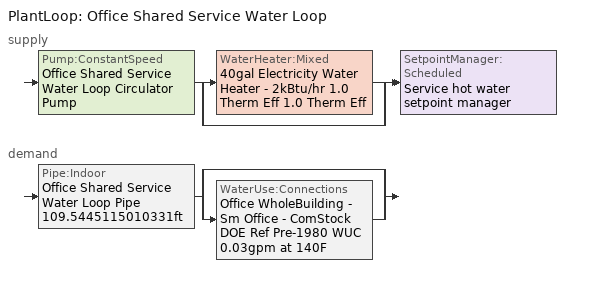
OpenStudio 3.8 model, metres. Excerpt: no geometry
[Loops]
PlantLoop 'Office Shared Service Water Loop'
 supply: Pump:ConstantSpeed 'Office Shared Service Water Loop Circulator Pump' > split
  | WaterHeater:Mixed '40gal Electricity Water Heater - 2kBtu/hr 1.0 Therm Eff 1.0 Therm Eff'
  | bypass
  join > SetpointManager:Scheduled 'Service hot water setpoint manager'
 demand: Pipe:Indoor 'Office Shared Service Water Loop Pipe 109.5445115010331ft' > split
  | bypass
  | WaterUse:Connections 'Office WholeBuilding - Sm Office - ComStock DOE Ref Pre-1980 WUC 0.03gpm at 140F'
[SizingPeriod:DesignDay] Barometric Pressure {Pa}=101229; Wind Speed {m/s}=3.3; Wind Direction {deg}=160; Rain Indicator=No; Snow Indicator=No; Day of Month=21; Day Type=SummerDesignDay; Daylight Saving Time Indicator=No; Humidity Condition Type=Wetbulb; Dry-Bulb Temperature Range Modifier Type=DefaultMultipliers; Solar Model Indicator=ASHRAETau
Name | Maximum Dry-Bulb Temperature {C} | Daily Dry-Bulb Temperature Range {deltaC} | Month | Wetbulb or DewPoint at Maximum Dry-Bulb {C} | ASHRAE Clear Sky Optical Depth for Beam Irradiance | ASHRAE Clear Sky Optical Depth for Diffuse Irradiance
Mobile Downtown October .4% Condns DB=>MCWB 1 | 31.2 | 10.3 | 10 | 23.4 | 0.372 | 2.543
Mobile Downtown September .4% Condns DB=>MCWB 1 | 33.6 | 9.1 | 9 | 23.9 | 0.403 | 2.44
[Construction]
Copper pipe 0.75in type L with 0.5in fiberglass batt: Fiberglass batt 0.5in, Copper pipe 0.75in type L
[Material] Roughness=Smooth; Thermal Absorptance=0.9; Solar Absorptance=0.7; Visible Absorptance=0.7
Name | Thickness {m} | Conductivity {W/m-K} | Density {kg/m3} | Specific Heat {J/kg-K}
Copper pipe 0.75in type L | 0.001143 | 386 | 8906.27 | 385.1856
Fiberglass batt 0.5in | 0.0127 | 0.0663448 | 11.2129 | 837.36
[Sizing:Zone] Zone Cooling Design Supply Air Temperature Input Method=SupplyAirTemperature; Zone Cooling Design Supply Air Temperature {C}=13.8889; Zone Cooling Design Supply Air Temperature Difference {deltaC}=11.11; Zone Heating Design Supply Air Temperature Input Method=SupplyAirTemperature; Zone Heating Design Supply Air Temperature {C}=50; Zone Heating Design Supply Air Temperature Difference {deltaC}=11.11; Zone Cooling Design Supply Air Humidity Ratio {kg-H2O/kg-air}=0.008; Zone Heating Design Supply Air Humidity Ratio {kg-H2O/kg-air}=0.008; Cooling Design Air Flow Method=DesignDay; Heating Design Air Flow Method=DesignDay; Account for Dedicated Outdoor Air System=No; Dedicated Outdoor Air System Control Strategy=NeutralSupplyAir; Dedicated Outdoor Air Low Setpoint Temperature for Design {C}=autosize; Dedicated Outdoor Air High Setpoint Temperature for Design {C}=autosize; Zone Load Sizing Method=Sensible Load Only No Latent Load; Zone Latent Cooling Design Supply Air Humidity Ratio Input Method=HumidityRatioDifference; Zone Cooling Design Supply Air Humidity Ratio Difference {kgWater/kgDryAir}=0.005; Zone Latent Heating Design Supply Air Humidity Ratio Input Method=HumidityRatioDifference; Zone Humidification Design Supply Air Humidity Ratio Difference {kgWater/kgDryAir}=0.005
Zone Office WholeBuilding - Sm Office A end_a - Story Ground; Zone Office WholeBuilding - Sm Office B end_a - Story Ground; Zone Office WholeBuilding - Sm Office C end_a - Story Ground; Zone Office WholeBuilding - Sm Office A  - Story Ground; Zone Office WholeBuilding - Sm Office B  - Story Ground; Zone Office WholeBuilding - Sm Office C  - Story Ground; Zone Office WholeBuilding - Sm Office A end_b - Story Ground; Zone Office WholeBuilding - Sm Office B end_b - Story Ground; Zone Office WholeBuilding - Sm Office C end_b - Story Ground
[Zone equipment]
Zone Office WholeBuilding - Sm Office A end_a - Story Ground: Zone Office WholeBuilding - Sm Office A end_a - Story Ground PTHP
Zone Office WholeBuilding - Sm Office B end_a - Story Ground: Zone Office WholeBuilding - Sm Office B end_a - Story Ground PTHP
Zone Office WholeBuilding - Sm Office C end_a - Story Ground: Zone Office WholeBuilding - Sm Office C end_a - Story Ground PTHP
Zone Office WholeBuilding - Sm Office A  - Story Ground: Zone Office WholeBuilding - Sm Office A  - Story Ground PTHP
Zone Office WholeBuilding - Sm Office B  - Story Ground: Zone Office WholeBuilding - Sm Office B  - Story Ground PTHP
Zone Office WholeBuilding - Sm Office C  - Story Ground: Zone Office WholeBuilding - Sm Office C  - Story Ground PTHP
Zone Office WholeBuilding - Sm Office A end_b - Story Ground: Zone Office WholeBuilding - Sm Office A end_b - Story Ground PTHP
Zone Office WholeBuilding - Sm Office B end_b - Story Ground: Zone Office WholeBuilding - Sm Office B end_b - Story Ground PTHP
Zone Office WholeBuilding - Sm Office C end_b - Story Ground: Zone Office WholeBuilding - Sm Office C end_b - Story Ground PTHP
[WaterUse:Connections]
Office WholeBuilding - Sm Office - ComStock DOE Ref Pre-1980 WUC 0.03gpm at 140F: Drain Water Heat Exchanger Type=None; Drain Water Heat Exchanger Destination=Plant; Water Use Equipment Name 1=Office WholeBuilding - Sm Office - ComStock DOE Ref Pre-1980 Service Water Use 0.03gpm at 140F
[WaterUse:Equipment:Definition]
Office WholeBuilding - Sm Office - ComStock DOE Ref Pre-1980 Service Water Use Def 0.03gpm: Peak Flow Rate {m3/s}=1.72002e-06; Target Temperature Schedule=Mixed Water At Faucet Temp - 140F; Sensible Fraction Schedule=Fraction Sensible - 0.2; Latent Fraction Schedule=Fraction Latent - 0.05
[WaterUse:Equipment]
Office WholeBuilding - Sm Office - ComStock DOE Ref Pre-1980 Service Water Use 0.03gpm at 140F: Water Use Equipment Definition=Office WholeBuilding - Sm Office - ComStock DOE Ref Pre-1980 Service Water Use Def 0.03gpm; Flow Rate Fraction Schedule=OfficeSmall BLDG_SWH_SCH
[PlantLoop]
Office Shared Service Water Loop: Glycol Concentration=0; Maximum Loop Temperature {C}=60; Minimum Loop Temperature {C}=10; Maximum Loop Flow Rate {m3/s}=1.72002e-06; Plant Loop Volume {m3}=0.000206402; Load Distribution Scheme=Optimal
[Sizing:Plant]
Office Shared Service Water Loop: Loop Type=Heating; Design Loop Exit Temperature {C}=60; Loop Design Temperature Difference {deltaC}=5; Sizing Option=NonCoincident; Zone Timesteps in Averaging Window=1; Coincident Sizing Factor Mode=None
[SetpointManager:Scheduled]
Service hot water setpoint manager: Control Variable=Temperature; Schedule=Service Water Loop Temp - 140F; Setpoint Node or NodeList=Office Shared Service Water Loop Supply Outlet Node
[Pump:ConstantSpeed]
Office Shared Service Water Loop Circulator Pump: Rated Flow Rate {m3/s}=1.72002e-06; Rated Pump Head {Pa}=29890.7; Rated Power Consumption {W}=0.079895; Motor Efficiency=0.825; Fraction of Motor Inefficiencies to Fluid Stream=0; Pump Control Type=Intermittent; Design Power Sizing Method=PowerPerFlowPerPressure; Design Electric Power per Unit Flow Rate {W/(m3/s)}=348701.1; Design Shaft Power per Unit Flow Rate per Unit Head {W-s/m3-Pa}=1.28205
[WaterHeater:Mixed]
40gal Electricity Water Heater - 2kBtu/hr 1.0 Therm Eff 1.0 Therm Eff: Tank Volume {m3}=0.151416; Setpoint Temperature Schedule=Service Water Loop Temp - 140F; Deadband Temperature Difference {deltaC}=2; Maximum Temperature Limit {C}=60; Heater Control Type=Cycle; Heater Maximum Capacity {W}=503.366; Heater Fuel Type=Electricity; Heater Thermal Efficiency=1; Off Cycle Parasitic Fuel Consumption Rate {W}=0; Off Cycle Parasitic Fuel Type=Electricity; Off Cycle Parasitic Heat Fraction to Tank=0; On Cycle Parasitic Fuel Consumption Rate {W}=0; On Cycle Parasitic Fuel Type=Electricity; On Cycle Parasitic Heat Fraction to Tank=0; Ambient Temperature Indicator=Schedule; Ambient Temperature Schedule=Water Heater Ambient Temp Schedule - 70.0f; Off Cycle Loss Coefficient to Ambient Temperature {W/K}=1.87331; On Cycle Loss Coefficient to Ambient Temperature {W/K}=1.87331; Use Side Effectiveness=1; Source Side Effectiveness=1; Use Side Design Flow Rate {m3/s}=autosize; Source Side Design Flow Rate {m3/s}=autosize; Indirect Water Heating Recovery Time {hr}=1.5; Source Side Flow Control Mode=IndirectHeatPrimarySetpoint
[WaterHeater:Sizing]
40gal Electricity Water Heater - 2kBtu/hr 1.0 Therm Eff 1.0 Therm Eff: Design Mode=PeakDraw; Time Storage Can Meet Peak Draw {hr}=0.538503; Time for Tank Recovery {hr}=0; Nominal Tank Volume for Autosizing Plant Connections {m3}=1
[Pipe:Indoor]
Office Shared Service Water Loop Pipe 109.5445115010331ft: Construction=Copper pipe 0.75in type L with 0.5in fiberglass batt; Environment Type=Schedule; Ambient Temperature Schedule=Office Shared Service Water Loop Piping Air Temp - 70F; Ambient Air Velocity Schedule=Office Shared Service Water Loop Piping Air Velocity - 0.67mph; Pipe Inside Diameter {m}=0.019939; Pipe Length {m}=33.3892
[Fan:OnOff] Availability Schedule=Always On Discrete; Fan Total Efficiency=0.1595; Pressure Rise {Pa}=331.288; Motor Efficiency=0.29; Motor In Airstream Fraction=1
Name | Maximum Flow Rate {m3/s} | Fan Power Ratio Function of Speed Ratio Curve | Fan Efficiency Ratio Function of Speed Ratio Curve
Zone Office WholeBuilding - Sm Office A  - Story Ground PTHP Fan | 0.413584 | Fan On Off Power Curve | Fan On Off Efficiency Curve
Zone Office WholeBuilding - Sm Office A end_a - Story Ground PTHP Fan | 0.171337 | Fan On Off Power Curve 1 | Fan On Off Efficiency Curve 1
Zone Office WholeBuilding - Sm Office A end_b - Story Ground PTHP Fan | 0.160746 | Fan On Off Power Curve 2 | Fan On Off Efficiency Curve 2
Zone Office WholeBuilding - Sm Office B  - Story Ground PTHP Fan | 0.193944 | Fan On Off Power Curve 3 | Fan On Off Efficiency Curve 3
Zone Office WholeBuilding - Sm Office B end_a - Story Ground PTHP Fan | 0.0852106 | Fan On Off Power Curve 4 | Fan On Off Efficiency Curve 4
Zone Office WholeBuilding - Sm Office B end_b - Story Ground PTHP Fan | 0.0789506 | Fan On Off Power Curve 5 | Fan On Off Efficiency Curve 5
Zone Office WholeBuilding - Sm Office C  - Story Ground PTHP Fan | 0.388012 | Fan On Off Power Curve 6 | Fan On Off Efficiency Curve 6
Zone Office WholeBuilding - Sm Office C end_a - Story Ground PTHP Fan | 0.165898 | Fan On Off Power Curve 7 | Fan On Off Efficiency Curve 7
Zone Office WholeBuilding - Sm Office C end_b - Story Ground PTHP Fan | 0.152508 | Fan On Off Power Curve 8 | Fan On Off Efficiency Curve 8
[Coil:Heating:DX:SingleSpeed] Availability Schedule=Always On Discrete; Rated Supply Fan Power Per Volume Flow Rate 2017 {W/(m3/s)}=773.3; Rated Supply Fan Power Per Volume Flow Rate 2023 {W/(m3/s)}=934.4; Total Heating Capacity Function of Temperature Curve=DXHEAT-NECB2011-REF-CAPFT; Total Heating Capacity Function of Flow Fraction Curve=DXHEAT-NECB2011-REF-CAPFFLOW; Energy Input Ratio Function of Temperature Curve=DXHEAT-NECB2011-REF-EIRFT; Energy Input Ratio Function of Flow Fraction Curve=DXHEAT-NECB2011-REF-EIRFFLOW; Part Load Fraction Correlation Curve=DXHEAT-NECB2011-REF-PLFFPLR; Defrost Strategy=ReverseCycle; Defrost Control=OnDemand; Defrost Time Period Fraction=0.166667; Resistive Defrost Heater Capacity {W}=2000
Name | Rated Total Heating Capacity {W} | Rated COP {W/W} | Rated Air Flow Rate {m3/s} | Defrost Energy Input Ratio Function of Temperature Curve
Zone Office WholeBuilding - Sm Office A  - Story Ground PTHP Htg Coil 27 Clg kBtu/hr 2.5COPH 31 Clg kBtu/hr 2.5COPH | 7711.58 | 2.67706 | 0.413584 | Zone Office WholeBuilding - Sm Office A  - Story Ground PTHP Htg Coil Defrost EIR Func of Temp Curve
Zone Office WholeBuilding - Sm Office A end_a - Story Ground PTHP Htg Coil 11 Clg kBtu/hr 2.6COPH 12 Clg kBtu/hr 2.6COPH | 3030.52 | 2.75294 | 0.171337 | Zone Office WholeBuilding - Sm Office A end_a - Story Ground PTHP Htg Coil Defrost EIR Func of Temp Curve
Zone Office WholeBuilding - Sm Office A end_b - Story Ground PTHP Htg Coil 10 Clg kBtu/hr 2.6COPH 11 Clg kBtu/hr 2.6COPH | 2881.82 | 2.76672 | 0.160746 | Zone Office WholeBuilding - Sm Office A end_b - Story Ground PTHP Htg Coil Defrost EIR Func of Temp Curve
Zone Office WholeBuilding - Sm Office B  - Story Ground PTHP Htg Coil 14 Clg kBtu/hr 2.5COPH 16 Clg kBtu/hr 2.5COPH | 3791.85 | 2.67143 | 0.193944 | Zone Office WholeBuilding - Sm Office B  - Story Ground PTHP Htg Coil Defrost EIR Func of Temp Curve
Zone Office WholeBuilding - Sm Office B end_a - Story Ground PTHP Htg Coil 6 Clg kBtu/hr 2.7COPH 6 Clg kBtu/hr 2.7COPH | 1549.03 | 2.88902 | 0.0852106 | Zone Office WholeBuilding - Sm Office B end_a - Story Ground PTHP Htg Coil Defrost EIR Func of Temp Curve
Zone Office WholeBuilding - Sm Office B end_b - Story Ground PTHP Htg Coil 5 Clg kBtu/hr 2.7COPH 6 Clg kBtu/hr 2.7COPH | 1460.59 | 2.8889 | 0.0789506 | Zone Office WholeBuilding - Sm Office B end_b - Story Ground PTHP Htg Coil Defrost EIR Func of Temp Curve
Zone Office WholeBuilding - Sm Office C  - Story Ground PTHP Htg Coil 26 Clg kBtu/hr 2.5COPH 30 Clg kBtu/hr 2.5COPH | 7294.32 | 2.6766 | 0.388012 | Zone Office WholeBuilding - Sm Office C  - Story Ground PTHP Htg Coil Defrost EIR Func of Temp Curve
Zone Office WholeBuilding - Sm Office C end_a - Story Ground PTHP Htg Coil 10 Clg kBtu/hr 2.6COPH 12 Clg kBtu/hr 2.6COPH | 2935.38 | 2.76241 | 0.165898 | Zone Office WholeBuilding - Sm Office C end_a - Story Ground PTHP Htg Coil Defrost EIR Func of Temp Curve
Zone Office WholeBuilding - Sm Office C end_b - Story Ground PTHP Htg Coil 10 Clg kBtu/hr 2.6COPH 11 Clg kBtu/hr 2.6COPH | 2751.26 | 2.7793 | 0.152508 | Zone Office WholeBuilding - Sm Office C end_b - Story Ground PTHP Htg Coil Defrost EIR Func of Temp Curve
[Coil:Cooling:DX:SingleSpeed] Availability Schedule=Always On Discrete; Rated Evaporator Fan Power Per Volume Flow Rate 2017 {W/(m3/s)}=773.3; Rated Evaporator Fan Power Per Volume Flow Rate 2023 {W/(m3/s)}=934.4; Total Cooling Capacity Function of Temperature Curve=HPACCoolCapFT; Total Cooling Capacity Function of Flow Fraction Curve=HPACCoolCapFFF; Energy Input Ratio Function of Temperature Curve=HPACCOOLEIRFT; Energy Input Ratio Function of Flow Fraction Curve=HPACCOOLEIRFFF; Part Load Fraction Correlation Curve=HPACCOOLPLFFPLR; Minimum Outdoor Dry-Bulb Temperature for Compressor Operation {C}=-25; Nominal Time for Condensate Removal to Begin {s}=0; Ratio of Initial Moisture Evaporation Rate and Steady State Latent Capacity=0; Maximum Cycling Rate {cycles/hr}=0; Latent Capacity Time Constant {s}=0; Condenser Type=AirCooled; Evaporative Condenser Effectiveness=0.9; Evaporative Condenser Air Flow Rate {m3/s}=autosize; Evaporative Condenser Pump Rated Power Consumption {W}=autosize; Crankcase Heater Capacity {W}=0; Maximum Outdoor Dry-Bulb Temperature for Crankcase Heater Operation {C}=10; Basin Heater Capacity {W/K}=0; Basin Heater Setpoint Temperature {C}=2
Name | Rated Total Cooling Capacity {W} | Rated Sensible Heat Ratio | Rated COP {W/W} | Rated Air Flow Rate {m3/s}
Zone Office WholeBuilding - Sm Office A  - Story Ground PTHP Clg Coil 27kBtu/hr 7.6EER 31kBtu/hr 7.6EER | 7711.58 | 0.800402 | 2.6668 | 0.413584
Zone Office WholeBuilding - Sm Office A end_a - Story Ground PTHP Clg Coil 11kBtu/hr 8.3EER 12kBtu/hr 8.1EER | 3030.52 | 0.800085 | 2.8264 | 0.171337
Zone Office WholeBuilding - Sm Office A end_b - Story Ground PTHP Clg Coil 10kBtu/hr 8.4EER 11kBtu/hr 8.2EER | 2881.82 | 0.800474 | 2.8533 | 0.160746
Zone Office WholeBuilding - Sm Office B  - Story Ground PTHP Clg Coil 14kBtu/hr 7.7EER 16kBtu/hr 7.6EER | 3791.85 | 0.785284 | 2.6668 | 0.193944
Zone Office WholeBuilding - Sm Office B end_a - Story Ground PTHP Clg Coil 6kBtu/hr 8.9EER 6kBtu/hr 8.9EER | 1549.03 | 0.800785 | 3.09297 | 0.0852106
Zone Office WholeBuilding - Sm Office B end_b - Story Ground PTHP Clg Coil 5kBtu/hr 8.9EER 6kBtu/hr 8.9EER | 1460.59 | 0.800973 | 3.09297 | 0.0789506
Zone Office WholeBuilding - Sm Office C  - Story Ground PTHP Clg Coil 26kBtu/hr 7.6EER 30kBtu/hr 7.6EER | 7294.32 | 0.800737 | 2.6668 | 0.388012
Zone Office WholeBuilding - Sm Office C end_a - Story Ground PTHP Clg Coil 10kBtu/hr 8.4EER 12kBtu/hr 8.1EER | 2935.38 | 0.80096 | 2.84488 | 0.165898
Zone Office WholeBuilding - Sm Office C end_b - Story Ground PTHP Clg Coil 10kBtu/hr 8.4EER 11kBtu/hr 8.2EER | 2751.26 | 0.80036 | 2.87789 | 0.152508
[Coil:Heating:Electric] Availability Schedule=Always On Discrete; Efficiency=1
Name | Nominal Capacity {W}
Zone Office WholeBuilding - Sm Office A  - Story Ground PTHP Supplemental Htg Coil | 3557.54
Zone Office WholeBuilding - Sm Office A end_a - Story Ground PTHP Supplemental Htg Coil | 1548.85
Zone Office WholeBuilding - Sm Office A end_b - Story Ground PTHP Supplemental Htg Coil | 1546.75
Zone Office WholeBuilding - Sm Office B  - Story Ground PTHP Supplemental Htg Coil | 1446.88
Zone Office WholeBuilding - Sm Office B end_a - Story Ground PTHP Supplemental Htg Coil | 708.912
Zone Office WholeBuilding - Sm Office B end_b - Story Ground PTHP Supplemental Htg Coil | 707.6
Zone Office WholeBuilding - Sm Office C  - Story Ground PTHP Supplemental Htg Coil | 3550.63
Zone Office WholeBuilding - Sm Office C end_a - Story Ground PTHP Supplemental Htg Coil | 1546.74
Zone Office WholeBuilding - Sm Office C end_b - Story Ground PTHP Supplemental Htg Coil | 1544.63
[ZoneHVAC:PackagedTerminalHeatPump] Availability Schedule=Always On Discrete; No Load Supply Air Flow Rate Control Set To Low Speed=Yes; Maximum Supply Air Temperature from Supplemental Heater {C}=50; Fan Placement=DrawThrough; Supply Air Fan Operating Mode Schedule=Always Off Discrete
Name | Supply Air Flow Rate During Cooling Operation {m3/s} | Supply Air Flow Rate During Heating Operation {m3/s} | Supply Air Flow Rate When No Cooling or Heating is Needed {m3/s} | Outdoor Air Flow Rate During Cooling Operation {m3/s} | Outdoor Air Flow Rate During Heating Operation {m3/s} | Outdoor Air Flow Rate When No Cooling or Heating is Needed {m3/s} | Supply Air Fan | Heating Coil | Cooling Coil | Supplemental Heating Coil
Zone Office WholeBuilding - Sm Office A  - Story Ground PTHP | 0.413584 | 0.413584 | 0.413584 | 0.0335977 | 0.0335977 | 0.0335977 | Zone Office WholeBuilding - Sm Office A  - Story Ground PTHP Fan | Zone Office WholeBuilding - Sm Office A  - Story Ground PTHP Htg Coil 27 Clg kBtu/hr 2.5COPH 31 Clg kBtu/hr 2.5COPH | Zone Office WholeBuilding - Sm Office A  - Story Ground PTHP Clg Coil 27kBtu/hr 7.6EER 31kBtu/hr 7.6EER | Zone Office WholeBuilding - Sm Office A  - Story Ground PTHP Supplemental Htg Coil
Zone Office WholeBuilding - Sm Office A end_a - Story Ground PTHP | 0.171337 | 0.171337 | 0.171337 | 0.0106188 | 0.0106188 | 0.0106188 | Zone Office WholeBuilding - Sm Office A end_a - Story Ground PTHP Fan | Zone Office WholeBuilding - Sm Office A end_a - Story Ground PTHP Htg Coil 11 Clg kBtu/hr 2.6COPH 12 Clg kBtu/hr 2.6COPH | Zone Office WholeBuilding - Sm Office A end_a - Story Ground PTHP Clg Coil 11kBtu/hr 8.3EER 12kBtu/hr 8.1EER | Zone Office WholeBuilding - Sm Office A end_a - Story Ground PTHP Supplemental Htg Coil
Zone Office WholeBuilding - Sm Office A end_b - Story Ground PTHP | 0.160746 | 0.160746 | 0.160746 | 0.0106188 | 0.0106188 | 0.0106188 | Zone Office WholeBuilding - Sm Office A end_b - Story Ground PTHP Fan | Zone Office WholeBuilding - Sm Office A end_b - Story Ground PTHP Htg Coil 10 Clg kBtu/hr 2.6COPH 11 Clg kBtu/hr 2.6COPH | Zone Office WholeBuilding - Sm Office A end_b - Story Ground PTHP Clg Coil 10kBtu/hr 8.4EER 11kBtu/hr 8.2EER | Zone Office WholeBuilding - Sm Office A end_b - Story Ground PTHP Supplemental Htg Coil
Zone Office WholeBuilding - Sm Office B  - Story Ground PTHP | 0.193944 | 0.193944 | 0.193944 | 0.0195535 | 0.0195535 | 0.0195535 | Zone Office WholeBuilding - Sm Office B  - Story Ground PTHP Fan | Zone Office WholeBuilding - Sm Office B  - Story Ground PTHP Htg Coil 14 Clg kBtu/hr 2.5COPH 16 Clg kBtu/hr 2.5COPH | Zone Office WholeBuilding - Sm Office B  - Story Ground PTHP Clg Coil 14kBtu/hr 7.7EER 16kBtu/hr 7.6EER | Zone Office WholeBuilding - Sm Office B  - Story Ground PTHP Supplemental Htg Coil
Zone Office WholeBuilding - Sm Office B end_a - Story Ground PTHP | 0.0852106 | 0.0852106 | 0.0852106 | 0.00618003 | 0.00618003 | 0.00618003 | Zone Office WholeBuilding - Sm Office B end_a - Story Ground PTHP Fan | Zone Office WholeBuilding - Sm Office B end_a - Story Ground PTHP Htg Coil 6 Clg kBtu/hr 2.7COPH 6 Clg kBtu/hr 2.7COPH | Zone Office WholeBuilding - Sm Office B end_a - Story Ground PTHP Clg Coil 6kBtu/hr 8.9EER 6kBtu/hr 8.9EER | Zone Office WholeBuilding - Sm Office B end_a - Story Ground PTHP Supplemental Htg Coil
Zone Office WholeBuilding - Sm Office B end_b - Story Ground PTHP | 0.0789506 | 0.0789506 | 0.0789506 | 0.00618003 | 0.00618003 | 0.00618003 | Zone Office WholeBuilding - Sm Office B end_b - Story Ground PTHP Fan | Zone Office WholeBuilding - Sm Office B end_b - Story Ground PTHP Htg Coil 5 Clg kBtu/hr 2.7COPH 6 Clg kBtu/hr 2.7COPH | Zone Office WholeBuilding - Sm Office B end_b - Story Ground PTHP Clg Coil 5kBtu/hr 8.9EER 6kBtu/hr 8.9EER | Zone Office WholeBuilding - Sm Office B end_b - Story Ground PTHP Supplemental Htg Coil
Zone Office WholeBuilding - Sm Office C  - Story Ground PTHP | 0.388012 | 0.388012 | 0.388012 | 0.0335977 | 0.0335977 | 0.0335977 | Zone Office WholeBuilding - Sm Office C  - Story Ground PTHP Fan | Zone Office WholeBuilding - Sm Office C  - Story Ground PTHP Htg Coil 26 Clg kBtu/hr 2.5COPH 30 Clg kBtu/hr 2.5COPH | Zone Office WholeBuilding - Sm Office C  - Story Ground PTHP Clg Coil 26kBtu/hr 7.6EER 30kBtu/hr 7.6EER | Zone Office WholeBuilding - Sm Office C  - Story Ground PTHP Supplemental Htg Coil
Zone Office WholeBuilding - Sm Office C end_a - Story Ground PTHP | 0.165898 | 0.165898 | 0.165898 | 0.0106188 | 0.0106188 | 0.0106188 | Zone Office WholeBuilding - Sm Office C end_a - Story Ground PTHP Fan | Zone Office WholeBuilding - Sm Office C end_a - Story Ground PTHP Htg Coil 10 Clg kBtu/hr 2.6COPH 12 Clg kBtu/hr 2.6COPH | Zone Office WholeBuilding - Sm Office C end_a - Story Ground PTHP Clg Coil 10kBtu/hr 8.4EER 12kBtu/hr 8.1EER | Zone Office WholeBuilding - Sm Office C end_a - Story Ground PTHP Supplemental Htg Coil
Zone Office WholeBuilding - Sm Office C end_b - Story Ground PTHP | 0.152508 | 0.152508 | 0.152508 | 0.0106188 | 0.0106188 | 0.0106188 | Zone Office WholeBuilding - Sm Office C end_b - Story Ground PTHP Fan | Zone Office WholeBuilding - Sm Office C end_b - Story Ground PTHP Htg Coil 10 Clg kBtu/hr 2.6COPH 11 Clg kBtu/hr 2.6COPH | Zone Office WholeBuilding - Sm Office C end_b - Story Ground PTHP Clg Coil 10kBtu/hr 8.4EER 11kBtu/hr 8.2EER | Zone Office WholeBuilding - Sm Office C end_b - Story Ground PTHP Supplemental Htg Coil
[Schedule:Ruleset]
OfficeSmall BLDG_SWH_SCH: Default Day Schedule=OfficeSmall BLDG_SWH_SCH Default; Summer Design Day Schedule=OfficeSmall BLDG_SWH_SCH Summer Design Day; Winter Design Day Schedule=OfficeSmall BLDG_SWH_SCH Winter Design Day
Fraction Sensible - 0.2: Default Day Schedule=Fraction Sensible - 0.2 Default
Fraction Latent - 0.05: Default Day Schedule=Fraction Latent - 0.05 Default
Mixed Water At Faucet Temp - 140F: Default Day Schedule=Mixed Water At Faucet Temp - 140F Default
Service Water Loop Temp - 140F: Default Day Schedule=Service Water Loop Temp - 140F Default
Water Heater Ambient Temp Schedule - 70.0f: Default Day Schedule=Water Heater Ambient Temp Schedule - 70.0f Default
Office Shared Service Water Loop Piping Air Temp - 70F: Default Day Schedule=Office Shared Service Water Loop Piping Air Temp - 70F Default
Office Shared Service Water Loop Piping Air Velocity - 0.67mph: Default Day Schedule=Office Shared Service Water Loop Piping Air Velocity - 0.67mph Default
[Schedule:Day]
OfficeSmall BLDG_SWH_SCH Default; autogen OfficeSmall BLDG_SWH_SCH 1_day_sch: Average, 24, 0, 0
OfficeSmall BLDG_SWH_SCH Winter Design Day; OfficeSmall BLDG_SWH_SCH Summer Design Day: 7, 0, 0, 8, 0, 0.27, 9, 0, 0.55, 11, 0, 0.64, 12, 0, 0.82, 13, 0, 1, 14, 0, 0.91, 16, 0, 0.55, 17, 0, 0.73, 19, 0, 0.37, 20, 0, 0.18, 21, 0, 0.27, 22, 0, 0.09, 24, 0, 0
OfficeSmall BLDG_SWH_SCH WntrDsn|SmrDsn|Wkdy Day: Average, 4, 0, 0, 4, 15, 0.0675, 4, 30, 0.135, 4, 45, 0.2025, 5, 0, 0.27, 5, 15, 0.34, 5, 30, 0.41, 5, 45, 0.48, 6, 0, 0.55, 6, 15, 0.5725, 6, 30, 0.595, 6, 45, 0.6175, 7, 0, 0.64, 8, 0, 0.64, 8, 15, 0.691429, 8, 30, 0.742857, 8, 45, 0.794286, 8, 52, 0.82, 9, 7, 0.865, 9, 22, 0.91, 9, 37, 0.955, 9, 52, 1, 10, 7, 0.9775, 10, 22, 0.955, 10, 37, 0.9325, 10, 52, 0.91, 11, 7, 0.82, 11, 22, 0.73, 11, 37, 0.64, 11, 52, 0.55, 12, 52, 0.55, 13, 7, 0.601429, 13, 22, 0.652857, 13, 37, 0.704286, 13, 45, 0.73, 14, 0, 0.64, 14, 15, 0.55, 14, 30, 0.46, 14, 45, 0.37, 15, 45, 0.37, 16, 0, 0.3225, 16, 15, 0.275, 16, 30, 0.2275, 16, 45, 0.18, 17, 0, 0.2025, 17, 15, 0.225, 17, 30, 0.2475, 17, 45, 0.27, 18, 0, 0.225, 18, 15, 0.18, 18, 30, 0.135, 18, 45, 0.09, 19, 0, 0.0675, 19, 15, 0.045, 19, 30, 0.0225, 19, 45, 0, 24, 0, 0
Fraction Sensible - 0.2 Default: 24, 0, 0.2
Fraction Latent - 0.05 Default: 24, 0, 0.05
Mixed Water At Faucet Temp - 140F Default; Service Water Loop Temp - 140F Default: 24, 0, 60
Water Heater Ambient Temp Schedule - 70.0f Default; Office Shared Service Water Loop Piping Air Temp - 70F Default: 24, 0, 21.1111
Office Shared Service Water Loop Piping Air Velocity - 0.67mph Default: 24, 0, 0.3
[Schedule:Rule] Schedule Ruleset=OfficeSmall BLDG_SWH_SCH; Apply Monday=Yes; Apply Tuesday=Yes; Apply Wednesday=Yes; Apply Thursday=Yes; Apply Friday=Yes
Name | Rule Order | Day Schedule | Date Specification Type | Start Month | Start Day | End Month | End Day | Apply Sunday | Apply Saturday | Specific Month 1 | Specific Day 1 | Specific Month 2 | Specific Day 2 | Specific Month 3 | Specific Day 3 | Specific Month 4 | Specific Day 4 | Specific Month 5 | Specific Day 5 | Specific Month 6 | Specific Day 6 | Specific Month 7 | Specific Day 7 | Specific Month 8 | Specific Day 8 | Specific Month 9 | Specific Day 9 | Specific Month 10 | Specific Day 10 | Specific Month 11 | Specific Day 11 | Specific Month 12 | Specific Day 12 | Specific Month 13 | Specific Day 13 | Specific Month 14 | Specific Day 14 | Specific Month 15 | Specific Day 15 | Specific Month 16 | Specific Day 16 | Specific Month 17 | Specific Day 17 | Specific Month 18 | Specific Day 18 | Specific Month 19 | Specific Day 19 | Specific Month 20 | Specific Day 20 | Specific Month 21 | Specific Day 21 | Specific Month 22 | Specific Day 22 | Specific Month 23 | Specific Day 23 | Specific Month 24 | Specific Day 24 | Specific Month 25 | Specific Day 25 | Specific Month 26 | Specific Day 26 | Specific Month 27 | Specific Day 27 | Specific Month 28 | Specific Day 28 | Specific Month 29 | Specific Day 29 | Specific Month 30 | Specific Day 30 | Specific Month 31 | Specific Day 31 | Specific Month 32 | Specific Day 32 | Specific Month 33 | Specific Day 33 | Specific Month 34 | Specific Day 34 | Specific Month 35 | Specific Day 35 | Specific Month 36 | Specific Day 36 | Specific Month 37 | Specific Day 37 | Specific Month 38 | Specific Day 38 | Specific Month 39 | Specific Day 39 | Specific Month 40 | Specific Day 40 | Specific Month 41 | Specific Day 41 | Specific Month 42 | Specific Day 42 | Specific Month 43 | Specific Day 43 | Specific Month 44 | Specific Day 44 | Specific Month 45 | Specific Day 45 | Specific Month 46 | Specific Day 46 | Specific Month 47 | Specific Day 47 | Specific Month 48 | Specific Day 48 | Specific Month 49 | Specific Day 49 | Specific Month 50 | Specific Day 50 | Specific Month 51 | Specific Day 51 | Specific Month 52 | Specific Day 52
Schedule Rule 12 | 0 | OfficeSmall BLDG_SWH_SCH WntrDsn|SmrDsn|Wkdy Day | DateRange | 1 | 1 | 12 | 31
autogen OfficeSmall BLDG_SWH_SCH 1 | 1 | autogen OfficeSmall BLDG_SWH_SCH 1_day_sch | SpecificDates |  |  |  |  | Yes | Yes | 1 | 7 | 1 | 14 | 1 | 21 | 1 | 28 | 2 | 4 | 2 | 11 | 2 | 18 | 2 | 25 | 3 | 4 | 3 | 11 | 3 | 18 | 3 | 25 | 4 | 1 | 4 | 8 | 4 | 15 | 4 | 22 | 4 | 29 | 5 | 6 | 5 | 13 | 5 | 20 | 5 | 27 | 6 | 3 | 6 | 10 | 6 | 17 | 6 | 24 | 7 | 1 | 7 | 8 | 7 | 15 | 7 | 22 | 7 | 29 | 8 | 5 | 8 | 12 | 8 | 19 | 8 | 26 | 9 | 2 | 9 | 9 | 9 | 16 | 9 | 23 | 9 | 30 | 10 | 7 | 10 | 14 | 10 | 21 | 10 | 28 | 11 | 4 | 11 | 11 | 11 | 18 | 11 | 25 | 12 | 2 | 12 | 9 | 12 | 16 | 12 | 23 | 12 | 30
[Schedule:Constant]
Name | Value
Always On Discrete | 1
Always Off Discrete | 0
[Curve:Exponent] Coefficient1 Constant=1; Coefficient2 Constant=0; Coefficient3 Constant=0; Minimum Value of x=0; Maximum Value of x=1
Fan On Off Power Curve; Fan On Off Power Curve 1; Fan On Off Power Curve 2; Fan On Off Power Curve 3; Fan On Off Power Curve 4; Fan On Off Power Curve 5; Fan On Off Power Curve 6; Fan On Off Power Curve 7; Fan On Off Power Curve 8
[Curve:Cubic]
Name | Coefficient1 Constant | Coefficient2 x | Coefficient3 x**2 | Coefficient4 x**3 | Minimum Value of x | Maximum Value of x
Fan On Off Efficiency Curve; Fan On Off Efficiency Curve 1; Fan On Off Efficiency Curve 2; Fan On Off Efficiency Curve 3; Fan On Off Efficiency Curve 4; Fan On Off Efficiency Curve 5; Fan On Off Efficiency Curve 6; Fan On Off Efficiency Curve 7; Fan On Off Efficiency Curve 8 | 1 | 0 | 0 | 0 | 0 | 1
DXHEAT-NECB2011-REF-CAPFT | 0.729 | 0.0319 | 0.000136 | -8.75e-06 | -20 | 20
DXHEAT-NECB2011-REF-CAPFFLOW | 0.84 | 0.16 | 0 | 0 | 0.5 | 1.5
DXHEAT-NECB2011-REF-EIRFT | 1.2183 | -0.03612 | 0.00142 | -2.68e-05 | -20 | 20
DXHEAT-NECB2011-REF-PLFFPLR | 0.3696 | 2.3362 | -2.9577 | 1.2596 | 0.7 | 1
[Curve:Biquadratic] Minimum Value of x=12.77778; Maximum Value of x=23.88889; Minimum Value of y=21.11111; Maximum Value of y=46.11111
Name | Coefficient1 Constant | Coefficient2 x | Coefficient3 x**2 | Coefficient4 y | Coefficient5 y**2 | Coefficient6 x*y
Zone Office WholeBuilding - Sm Office A  - Story Ground PTHP Htg Coil Defrost EIR Func of Temp Curve; Zone Office WholeBuilding - Sm Office A end_a - Story Ground PTHP Htg Coil Defrost EIR Func of Temp Curve; Zone Office WholeBuilding - Sm Office A end_b - Story Ground PTHP Htg Coil Defrost EIR Func of Temp Curve; Zone Office WholeBuilding - Sm Office B  - Story Ground PTHP Htg Coil Defrost EIR Func of Temp Curve; Zone Office WholeBuilding - Sm Office B end_a - Story Ground PTHP Htg Coil Defrost EIR Func of Temp Curve; Zone Office WholeBuilding - Sm Office B end_b - Story Ground PTHP Htg Coil Defrost EIR Func of Temp Curve; Zone Office WholeBuilding - Sm Office C  - Story Ground PTHP Htg Coil Defrost EIR Func of Temp Curve; Zone Office WholeBuilding - Sm Office C end_a - Story Ground PTHP Htg Coil Defrost EIR Func of Temp Curve; Zone Office WholeBuilding - Sm Office C end_b - Story Ground PTHP Htg Coil Defrost EIR Func of Temp Curve; HPACCOOLEIRFT | 0.297145 | 0.0430933 | -0.000748766 | 0.00597727 | 0.000482112 | -0.000956448
HPACCoolCapFT | 0.766956 | 0.0107756 | -4.14703e-05 | 0.00134961 | -0.000261144 | 0.000457488
[Curve:Quadratic]
Name | Coefficient1 Constant | Coefficient2 x | Coefficient3 x**2 | Minimum Value of x | Maximum Value of x
DXHEAT-NECB2011-REF-EIRFFLOW | 1.3824 | -0.4336 | 0.0512 | 0 | 1
HPACCoolCapFFF | 0.8 | 0.2 | 0 | 0.5 | 1.5
HPACCOOLEIRFFF | 1.156 | -0.1816 | 0.0256 | 0.5 | 1.5
HPACCOOLPLFFPLR | 0.85 | 0.15 | 0 | 0 | 1
